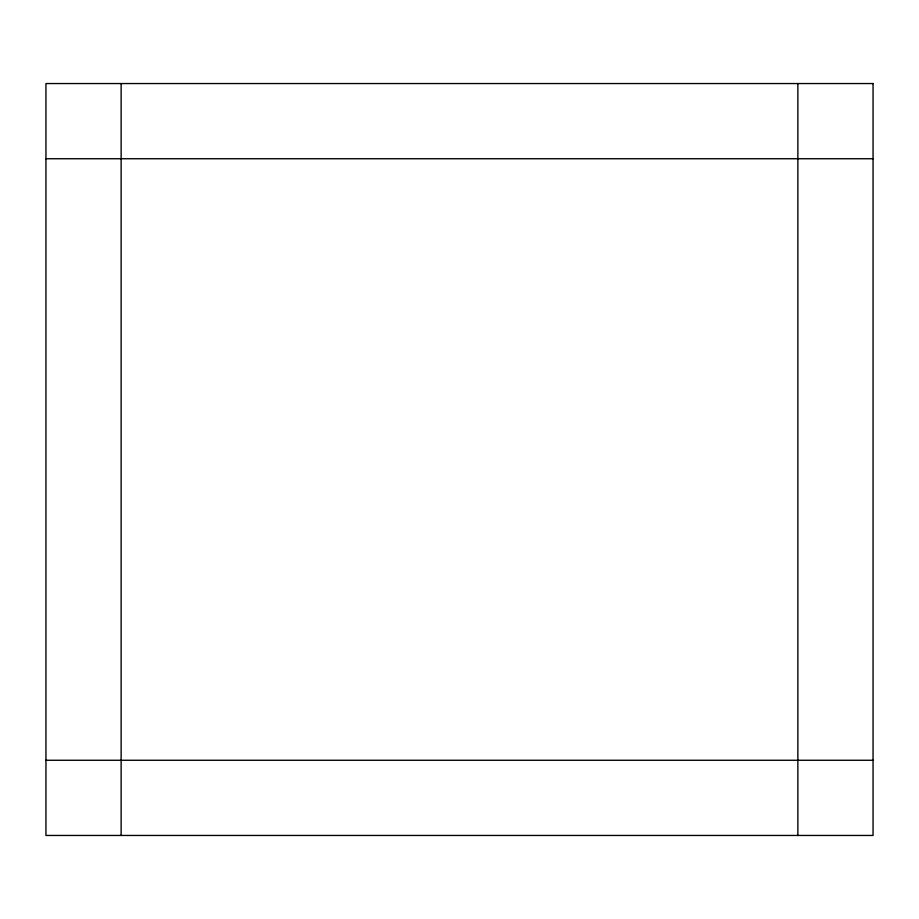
<?xml version="1.0" encoding="UTF-8"?>
<svg xmlns="http://www.w3.org/2000/svg" width="919" height="919" viewBox="0 0 919 919"><rect width="100%" height="100%" fill="white"/><g stroke="black" fill="none" stroke-linecap="round" stroke-linejoin="round"><path stroke-width="1.38" d="M45.95 158.734L873.05 158.734M45.95 760.266L873.05 760.266M797.864 83.549L797.864 835.451M121.136 83.549L121.136 835.451M873.05 83.549L45.95 83.549L45.95 835.451L873.05 835.451L873.05 83.549"/></g></svg>
